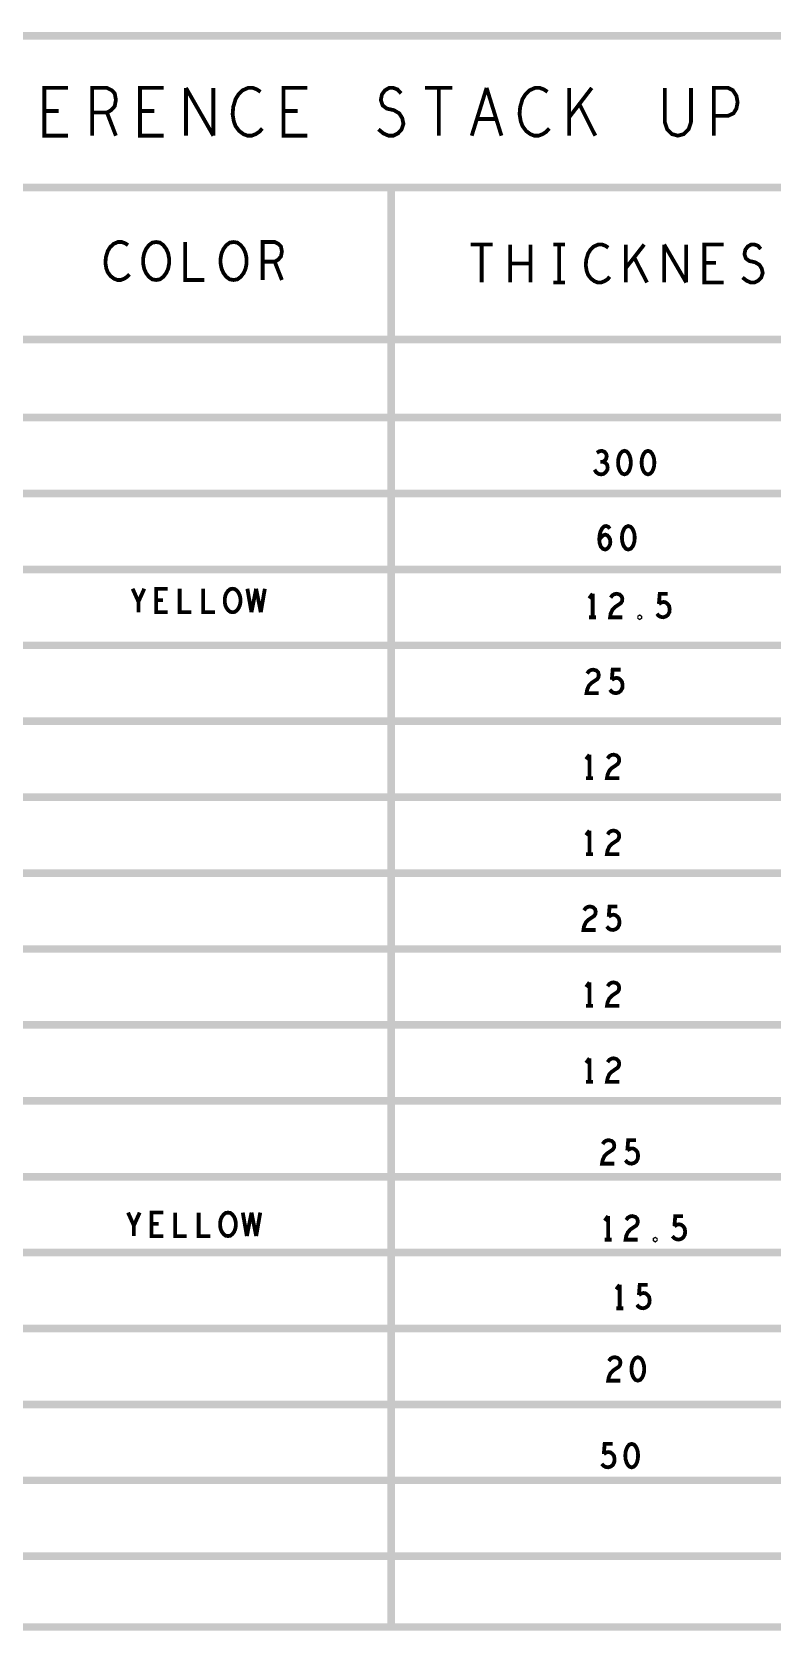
# Model space of a CAD drawing. Header units: millimetres. Extents: x 3885 to 4350, y -149 to 182.
# Drawn here: x 4255.4 to 4280.2, y 37.9 to 91.4 of the extents above; entities that cross this region are included whole.
import ezdxf

# ---------------------------------------------------------------- set-up
doc = ezdxf.new("R2010")
doc.units = ezdxf.units.MM
doc.header["$LTSCALE"] = 23.1
doc.layers.get('0').update_dxf_attribs({"linetype": 'CONTINUOUS'})

msp = doc.modelspace()

# ---------------------------------------------------------------- linework, layer by layer
for points, const_width in [([(4335.389, 91.248), (4211.543, 91.248)], 0.254), ([(4256.616, 87.905), (4255.82, 87.905), (4255.82, 89.505), (4256.616, 89.505)], 0.127), ([(4257.42, 87.905), (4257.42, 89.505), (4257.918, 89.505), (4258.077, 89.425), (4258.177, 89.319), (4258.216, 89.105), (4258.177, 88.892), (4258.057, 88.759), (4257.918, 88.679), (4257.42, 88.679)], 0.127), ([(4259.817, 87.905), (4259.021, 87.905), (4259.021, 89.505), (4259.817, 89.505)], 0.127), ([(4260.561, 87.905), (4260.561, 89.505)], 0.127), ([(4260.561, 89.505), (4261.477, 87.905)], 0.127), ([(4261.477, 87.905), (4261.477, 89.505)], 0.127), ([(4263.057, 89.372), (4262.937, 89.452), (4262.798, 89.505), (4262.639, 89.505), (4262.46, 89.425), (4262.321, 89.292), (4262.221, 89.132), (4262.142, 88.865), (4262.122, 88.625), (4262.161, 88.385), (4262.221, 88.225), (4262.34, 88.065), (4262.48, 87.959), (4262.619, 87.905), (4262.758, 87.905), (4262.898, 87.959), (4263.017, 88.039), (4263.116, 88.145)], 0.127), ([(4264.617, 87.905), (4263.821, 87.905), (4263.821, 89.505), (4264.617, 89.505)], 0.127), ([(4267.002, 88.119), (4267.161, 87.985), (4267.34, 87.905), (4267.499, 87.905), (4267.658, 87.985), (4267.778, 88.119), (4267.837, 88.305), (4267.798, 88.492), (4267.698, 88.652), (4267.519, 88.759), (4267.28, 88.812), (4267.141, 88.919), (4267.081, 89.105), (4267.121, 89.292), (4267.221, 89.425), (4267.36, 89.505), (4267.499, 89.505), (4267.639, 89.452), (4267.758, 89.319)], 0.127), ([(4268.562, 89.505), (4269.478, 89.505)], 0.127), ([(4269.02, 89.505), (4269.02, 87.905)], 0.127), ([(4270.123, 87.905), (4270.62, 89.505)], 0.127), ([(4270.62, 89.505), (4271.117, 87.905)], 0.127), ([(4272.658, 89.372), (4272.539, 89.452), (4272.399, 89.505), (4272.24, 89.505), (4272.061, 89.425), (4271.922, 89.292), (4271.822, 89.132), (4271.743, 88.865), (4271.723, 88.625), (4271.763, 88.385), (4271.822, 88.225), (4271.942, 88.065), (4272.081, 87.959), (4272.22, 87.905), (4272.359, 87.905), (4272.499, 87.959), (4272.618, 88.039), (4272.718, 88.145)], 0.127), ([(4273.383, 87.905), (4273.383, 89.505)], 0.127), ([(4274.139, 89.505), (4273.383, 88.519)], 0.127), ([(4276.583, 89.505), (4276.583, 88.359), (4276.663, 88.119), (4276.822, 87.959), (4277.021, 87.905), (4277.22, 87.959), (4277.379, 88.119), (4277.458, 88.359), (4277.458, 89.505)], 0.127), ([(4278.223, 87.905), (4278.223, 89.505), (4278.701, 89.505), (4278.86, 89.425), (4278.979, 89.239), (4279.019, 89.025), (4278.979, 88.812), (4278.88, 88.652), (4278.701, 88.572), (4278.223, 88.572)], 0.127), ([(4274.258, 87.905), (4273.721, 88.972)], 0.127), ([(4256.298, 88.732), (4255.82, 88.732)], 0.127), ([(4257.918, 88.679), (4258.216, 87.905)], 0.127), ([(4259.498, 88.732), (4259.021, 88.732)], 0.127), ([(4264.299, 88.732), (4263.821, 88.732)], 0.127), ([(4270.938, 88.465), (4270.302, 88.465)], 0.127), ([(4211.543, 86.168), (4267.423, 86.168)], 0.254), ([(4267.423, 86.168), (4267.423, 37.997)], 0.254), ([(4267.423, 86.168), (4284.009, 86.168), (4284.009, 38.118)], 0.254), ([(4258.621, 84.242), (4258.525, 84.305), (4258.412, 84.347), (4258.283, 84.347), (4258.138, 84.284), (4258.026, 84.178), (4257.945, 84.051), (4257.881, 83.839), (4257.865, 83.649), (4257.897, 83.458), (4257.945, 83.331), (4258.042, 83.204), (4258.155, 83.12), (4258.267, 83.077), (4258.38, 83.077), (4258.493, 83.12), (4258.589, 83.183), (4258.669, 83.268)], 0.127), ([(4260.536, 84.347), (4260.536, 83.077), (4261.18, 83.077)], 0.127), ([(4263.127, 83.077), (4263.127, 84.347), (4263.529, 84.347), (4263.658, 84.284), (4263.738, 84.199), (4263.771, 84.03), (4263.738, 83.861), (4263.642, 83.755), (4263.529, 83.691), (4263.127, 83.691)], 0.127), ([(4270.084, 84.263), (4270.824, 84.263)], 0.127), ([(4270.454, 84.263), (4270.454, 82.993)], 0.127), ([(4271.412, 82.993), (4271.412, 84.263)], 0.127), ([(4272.087, 84.263), (4272.087, 82.993)], 0.127), ([(4272.852, 84.263), (4273.238, 84.263)], 0.127), ([(4273.045, 84.263), (4273.045, 82.993)], 0.127), ([(4274.694, 84.158), (4274.597, 84.221), (4274.485, 84.263), (4274.356, 84.263), (4274.211, 84.2), (4274.099, 84.094), (4274.018, 83.967), (4273.954, 83.755), (4273.938, 83.565), (4273.97, 83.374), (4274.018, 83.247), (4274.115, 83.12), (4274.228, 83.036), (4274.34, 82.993), (4274.453, 82.993), (4274.565, 83.036), (4274.662, 83.099), (4274.742, 83.184)], 0.127), ([(4275.282, 82.993), (4275.282, 84.263)], 0.127), ([(4275.893, 84.263), (4275.282, 83.48)], 0.127), ([(4276.561, 82.993), (4276.561, 84.263)], 0.127), ([(4276.561, 84.263), (4277.301, 82.993)], 0.127), ([(4277.301, 82.993), (4277.301, 84.263)], 0.127), ([(4278.548, 82.993), (4277.905, 82.993), (4277.905, 84.263), (4278.548, 84.263)], 0.127), ([(4279.184, 83.163), (4279.313, 83.057), (4279.457, 82.993), (4279.586, 82.993), (4279.715, 83.057), (4279.811, 83.163), (4279.86, 83.311), (4279.827, 83.459), (4279.747, 83.586), (4279.602, 83.671), (4279.409, 83.713), (4279.296, 83.798), (4279.248, 83.946), (4279.28, 84.094), (4279.361, 84.2), (4279.473, 84.263), (4279.586, 84.263), (4279.699, 84.221), (4279.795, 84.115)], 0.127), ([(4263.529, 83.691), (4263.771, 83.077)], 0.127), ([(4272.087, 83.628), (4271.412, 83.628)], 0.127), ([(4275.989, 82.993), (4275.555, 83.84)], 0.127), ([(4278.291, 83.65), (4277.905, 83.65)], 0.127), ([(4272.852, 82.993), (4273.238, 82.993)], 0.127), ([(4211.543, 81.088), (4335.389, 81.088)], 0.254), ([(4211.543, 78.472), (4335.389, 78.472)], 0.254), ([(4274.231, 76.731), (4274.29, 76.639), (4274.368, 76.587), (4274.455, 76.573), (4274.533, 76.587), (4274.611, 76.652), (4274.66, 76.731), (4274.67, 76.81), (4274.65, 76.901), (4274.582, 76.967), (4274.514, 76.993), (4274.426, 76.993)], 0.127), ([(4274.514, 76.993), (4274.572, 77.033), (4274.621, 77.098), (4274.64, 77.177), (4274.621, 77.256), (4274.572, 77.321), (4274.484, 77.361), (4274.397, 77.348), (4274.309, 77.295)], 0.127), ([(4211.543, 75.932), (4335.389, 75.932)], 0.254), ([(4274.39, 74.385), (4274.458, 74.477), (4274.517, 74.53), (4274.595, 74.556), (4274.663, 74.53), (4274.711, 74.477), (4274.75, 74.398), (4274.76, 74.307), (4274.75, 74.228), (4274.711, 74.149), (4274.653, 74.083), (4274.585, 74.057), (4274.507, 74.083), (4274.439, 74.162), (4274.4, 74.28), (4274.39, 74.412), (4274.409, 74.582), (4274.439, 74.674), (4274.487, 74.766), (4274.556, 74.831), (4274.624, 74.845), (4274.692, 74.818), (4274.741, 74.753)], 0.127), ([(4211.543, 73.392), (4335.389, 73.392)], 0.254), ([(4226.783, 73.392), (4226.783, 70.852), (4335.389, 70.852)], 0.254), ([(4258.971, 71.959), (4258.971, 72.313), (4258.776, 72.746)], 0.127), ([(4259.166, 72.746), (4258.971, 72.313)], 0.127), ([(4259.953, 71.959), (4259.564, 71.959), (4259.564, 72.746), (4259.953, 72.746)], 0.127), ([(4260.351, 72.746), (4260.351, 71.959), (4260.741, 71.959)], 0.127), ([(4261.138, 72.746), (4261.138, 71.959), (4261.528, 71.959)], 0.127), ([(4262.616, 72.746), (4262.752, 71.959)], 0.127), ([(4262.752, 71.959), (4262.908, 72.746)], 0.127), ([(4262.908, 72.746), (4263.064, 71.959)], 0.127), ([(4263.064, 71.959), (4263.2, 72.746)], 0.127), ([(4259.797, 72.366), (4259.564, 72.366)], 0.127), ([(4274.169, 72.578), (4274.052, 72.421)], 0.127), ([(4274.169, 71.791), (4274.169, 72.578)], 0.127), ([(4274.771, 72.447), (4274.83, 72.526), (4274.898, 72.565), (4274.976, 72.578), (4275.073, 72.552), (4275.141, 72.486), (4275.161, 72.408), (4275.151, 72.329), (4275.112, 72.263), (4274.917, 72.132), (4274.83, 72.04), (4274.771, 71.909), (4274.752, 71.791), (4275.161, 71.791)], 0.127), ([(4276.317, 71.909), (4276.375, 71.844), (4276.444, 71.804), (4276.531, 71.791), (4276.619, 71.817), (4276.687, 71.87), (4276.736, 71.962), (4276.745, 72.067), (4276.726, 72.171), (4276.677, 72.237), (4276.609, 72.29), (4276.541, 72.303), (4276.473, 72.29), (4276.385, 72.237)], 0.127), ([(4276.385, 72.237), (4276.414, 72.578), (4276.677, 72.578)], 0.127), ([(4274.052, 71.791), (4274.286, 71.791)], 0.127), ([(4273.984, 69.907), (4274.042, 69.986), (4274.111, 70.025), (4274.188, 70.038), (4274.286, 70.012), (4274.354, 69.946), (4274.373, 69.868), (4274.364, 69.789), (4274.325, 69.723), (4274.13, 69.592), (4274.042, 69.5), (4273.984, 69.369), (4273.964, 69.251), (4274.373, 69.251)], 0.127), ([(4274.81, 69.697), (4274.839, 70.038), (4275.102, 70.038)], 0.127), ([(4274.742, 69.369), (4274.801, 69.304), (4274.869, 69.264), (4274.956, 69.251), (4275.044, 69.277), (4275.112, 69.33), (4275.161, 69.422), (4275.17, 69.527), (4275.151, 69.631), (4275.102, 69.697), (4275.034, 69.75), (4274.966, 69.763), (4274.898, 69.75), (4274.81, 69.697)], 0.127), ([(4211.543, 68.312), (4335.389, 68.312)], 0.254), ([(4211.543, 68.312), (4264.883, 68.312)], 0.254), ([(4264.883, 68.312), (4211.543, 68.312)], 0.254), ([(4274.065, 67.195), (4273.948, 67.037)], 0.127), ([(4274.065, 66.407), (4274.065, 67.195)], 0.127), ([(4274.668, 67.063), (4274.726, 67.142), (4274.794, 67.181), (4274.872, 67.195), (4274.969, 67.168), (4275.037, 67.103), (4275.057, 67.024), (4275.047, 66.945), (4275.008, 66.88), (4274.814, 66.748), (4274.726, 66.657), (4274.668, 66.525), (4274.648, 66.407), (4275.057, 66.407)], 0.127), ([(4273.948, 66.407), (4274.182, 66.407)], 0.127), ([(4211.543, 65.772), (4335.389, 65.772)], 0.254), ([(4211.543, 65.772), (4264.883, 65.772)], 0.254), ([(4264.883, 65.772), (4211.543, 65.772)], 0.254), ([(4274.065, 64.655), (4273.948, 64.497)], 0.127), ([(4274.065, 63.867), (4274.065, 64.655)], 0.127), ([(4274.668, 64.523), (4274.726, 64.602), (4274.794, 64.641), (4274.872, 64.655), (4274.969, 64.628), (4275.037, 64.563), (4275.057, 64.484), (4275.047, 64.405), (4275.008, 64.34), (4274.814, 64.208), (4274.726, 64.117), (4274.668, 63.985), (4274.648, 63.867), (4275.057, 63.867)], 0.127), ([(4273.948, 63.867), (4274.182, 63.867)], 0.127), ([(4211.543, 63.232), (4335.389, 63.232)], 0.254), ([(4211.543, 63.232), (4264.883, 63.232)], 0.254), ([(4264.883, 63.232), (4211.543, 63.232)], 0.254), ([(4273.88, 61.983), (4273.939, 62.062), (4274.007, 62.101), (4274.085, 62.115), (4274.182, 62.088), (4274.25, 62.023), (4274.27, 61.944), (4274.26, 61.865), (4274.221, 61.8), (4274.026, 61.668), (4273.939, 61.577), (4273.88, 61.445), (4273.861, 61.327), (4274.27, 61.327)], 0.127), ([(4274.706, 61.773), (4274.736, 62.115), (4274.998, 62.115)], 0.127), ([(4274.638, 61.445), (4274.697, 61.38), (4274.765, 61.34), (4274.852, 61.327), (4274.94, 61.353), (4275.008, 61.406), (4275.057, 61.498), (4275.067, 61.603), (4275.047, 61.708), (4274.998, 61.773), (4274.93, 61.826), (4274.862, 61.839), (4274.794, 61.826), (4274.706, 61.773)], 0.127), ([(4211.543, 60.692), (4335.389, 60.692)], 0.254), ([(4211.543, 60.692), (4264.883, 60.692)], 0.254), ([(4264.883, 60.692), (4211.543, 60.692)], 0.254), ([(4274.065, 59.575), (4273.948, 59.417)], 0.127), ([(4274.065, 58.787), (4274.065, 59.575)], 0.127), ([(4274.668, 59.443), (4274.726, 59.522), (4274.794, 59.561), (4274.872, 59.575), (4274.969, 59.548), (4275.037, 59.483), (4275.057, 59.404), (4275.047, 59.325), (4275.008, 59.26), (4274.814, 59.128), (4274.726, 59.037), (4274.668, 58.905), (4274.648, 58.787), (4275.057, 58.787)], 0.127), ([(4273.948, 58.787), (4274.182, 58.787)], 0.127), ([(4211.543, 58.152), (4335.389, 58.152)], 0.254), ([(4211.543, 58.152), (4264.883, 58.152)], 0.254), ([(4211.543, 58.152), (4264.883, 58.152)], 0.254), ([(4274.065, 57.035), (4273.948, 56.877)], 0.127), ([(4274.065, 56.247), (4274.065, 57.035)], 0.127), ([(4274.668, 56.903), (4274.726, 56.982), (4274.794, 57.021), (4274.872, 57.035), (4274.969, 57.008), (4275.037, 56.943), (4275.057, 56.864), (4275.047, 56.785), (4275.008, 56.72), (4274.814, 56.588), (4274.726, 56.497), (4274.668, 56.365), (4274.648, 56.247), (4275.057, 56.247)], 0.127), ([(4273.948, 56.247), (4274.182, 56.247)], 0.127), ([(4211.543, 55.612), (4335.389, 55.612)], 0.254), ([(4211.543, 55.612), (4264.883, 55.612)], 0.254), ([(4211.543, 55.612), (4264.883, 55.612)], 0.254), ([(4226.783, 55.612), (4226.783, 53.072), (4335.389, 53.072)], 0.254), ([(4274.503, 54.163), (4274.561, 54.242), (4274.629, 54.282), (4274.707, 54.295), (4274.805, 54.269), (4274.873, 54.203), (4274.892, 54.124), (4274.883, 54.045), (4274.844, 53.98), (4274.649, 53.848), (4274.561, 53.757), (4274.503, 53.625), (4274.483, 53.507), (4274.892, 53.507)], 0.127), ([(4275.261, 53.625), (4275.32, 53.56), (4275.388, 53.521), (4275.475, 53.507), (4275.563, 53.533), (4275.631, 53.586), (4275.68, 53.678), (4275.689, 53.783), (4275.67, 53.888), (4275.621, 53.954), (4275.553, 54.006), (4275.485, 54.019), (4275.417, 54.006), (4275.329, 53.954)], 0.127), ([(4275.329, 53.954), (4275.358, 54.295), (4275.621, 54.295)], 0.127), ([(4258.817, 51.085), (4258.817, 51.439), (4258.622, 51.872)], 0.127), ([(4259.012, 51.872), (4258.817, 51.439)], 0.127), ([(4259.799, 51.085), (4259.409, 51.085), (4259.409, 51.872), (4259.799, 51.872)], 0.127), ([(4260.197, 51.872), (4260.197, 51.085), (4260.587, 51.085)], 0.127), ([(4260.984, 51.872), (4260.984, 51.085), (4261.374, 51.085)], 0.127), ([(4262.462, 51.872), (4262.598, 51.085)], 0.127), ([(4262.598, 51.085), (4262.754, 51.872)], 0.127), ([(4262.754, 51.872), (4262.91, 51.085)], 0.127), ([(4262.91, 51.085), (4263.046, 51.872)], 0.127), ([(4259.643, 51.492), (4259.409, 51.492)], 0.127), ([(4274.688, 51.755), (4274.571, 51.597)], 0.127), ([(4274.688, 50.967), (4274.688, 51.755)], 0.127), ([(4275.29, 51.623), (4275.349, 51.702), (4275.417, 51.742), (4275.495, 51.755), (4275.592, 51.729), (4275.66, 51.663), (4275.68, 51.584), (4275.67, 51.505), (4275.631, 51.44), (4275.436, 51.308), (4275.349, 51.217), (4275.29, 51.085), (4275.271, 50.967), (4275.68, 50.967)], 0.127), ([(4276.836, 51.085), (4276.894, 51.02), (4276.962, 50.981), (4277.05, 50.967), (4277.138, 50.993), (4277.206, 51.046), (4277.255, 51.138), (4277.264, 51.243), (4277.245, 51.348), (4277.196, 51.414), (4277.128, 51.466), (4277.06, 51.479), (4276.992, 51.466), (4276.904, 51.414)], 0.127), ([(4276.904, 51.414), (4276.933, 51.755), (4277.196, 51.755)], 0.127), ([(4274.571, 50.967), (4274.805, 50.967)], 0.127), ([(4211.543, 50.532), (4335.389, 50.532)], 0.254), ([(4211.543, 50.532), (4264.883, 50.532)], 0.254), ([(4211.543, 50.532), (4264.883, 50.532)], 0.254), ([(4275.074, 49.457), (4274.958, 49.299)], 0.127), ([(4275.074, 48.669), (4275.074, 49.457)], 0.127), ([(4275.648, 48.787), (4275.706, 48.722), (4275.774, 48.682), (4275.862, 48.669), (4275.949, 48.695), (4276.018, 48.748), (4276.066, 48.84), (4276.076, 48.945), (4276.057, 49.05), (4276.008, 49.115), (4275.94, 49.168), (4275.871, 49.181), (4275.803, 49.168), (4275.716, 49.115)], 0.127), ([(4275.716, 49.115), (4275.745, 49.457), (4276.008, 49.457)], 0.127), ([(4274.958, 48.669), (4275.191, 48.669)], 0.127), ([(4211.543, 47.992), (4335.389, 47.992)], 0.254), ([(4211.543, 47.992), (4264.883, 47.992)], 0.254), ([(4211.543, 47.992), (4264.883, 47.992)], 0.254), ([(4274.709, 46.902), (4274.767, 46.981), (4274.835, 47.02), (4274.913, 47.033), (4275.01, 47.007), (4275.079, 46.941), (4275.098, 46.862), (4275.088, 46.784), (4275.049, 46.718), (4274.855, 46.587), (4274.767, 46.495), (4274.709, 46.364), (4274.689, 46.246), (4275.098, 46.246)], 0.127), ([(4211.543, 45.452), (4335.389, 45.452)], 0.254), ([(4211.543, 45.452), (4335.389, 45.452)], 0.254), ([(4211.543, 45.452), (4264.883, 45.452)], 0.254), ([(4211.543, 45.452), (4264.883, 45.452)], 0.254), ([(4211.543, 45.452), (4264.883, 45.452)], 0.254), ([(4264.883, 45.452), (4211.543, 45.452)], 0.254), ([(4274.474, 43.465), (4274.532, 43.4), (4274.6, 43.361), (4274.688, 43.347), (4274.775, 43.373), (4274.844, 43.426), (4274.892, 43.518), (4274.902, 43.623), (4274.883, 43.728), (4274.834, 43.794), (4274.766, 43.846), (4274.698, 43.859), (4274.629, 43.846), (4274.542, 43.794)], 0.127), ([(4274.542, 43.794), (4274.571, 44.135), (4274.834, 44.135)], 0.127), ([(4211.543, 42.912), (4335.389, 42.912)], 0.254), ([(4211.543, 42.912), (4264.883, 42.912)], 0.254), ([(4264.883, 42.912), (4211.543, 42.912)], 0.254), ([(4335.389, 40.372), (4211.543, 40.372)], 0.254), ([(4211.543, 40.372), (4264.883, 40.372)], 0.254), ([(4264.883, 40.372), (4211.543, 40.372)], 0.254), ([(4335.329, 38.005), (4211.483, 38.005)], 0.254), ([(4264.823, 38.005), (4211.483, 38.005)], 0.254)]:
    msp.add_lwpolyline(points, dxfattribs=dict(const_width=const_width))
at = {"const_width": 0.127}
for points in [[(4259.563, 83.077), (4259.434, 83.099), (4259.321, 83.183), (4259.225, 83.31), (4259.161, 83.458), (4259.128, 83.628), (4259.128, 83.797), (4259.161, 83.966), (4259.225, 84.115), (4259.321, 84.242), (4259.434, 84.326), (4259.563, 84.347), (4259.691, 84.326), (4259.804, 84.242), (4259.9, 84.115), (4259.965, 83.966), (4259.997, 83.797), (4259.997, 83.628), (4259.965, 83.458), (4259.9, 83.31), (4259.804, 83.183), (4259.691, 83.099)], [(4262.153, 83.077), (4262.025, 83.099), (4261.912, 83.183), (4261.816, 83.31), (4261.751, 83.458), (4261.719, 83.628), (4261.719, 83.797), (4261.751, 83.966), (4261.816, 84.115), (4261.912, 84.242), (4262.025, 84.326), (4262.153, 84.347), (4262.282, 84.326), (4262.395, 84.242), (4262.491, 84.115), (4262.556, 83.966), (4262.588, 83.797), (4262.588, 83.628), (4262.556, 83.458), (4262.491, 83.31), (4262.395, 83.183), (4262.282, 83.099)], [(4275.233, 77.361), (4275.155, 77.335), (4275.097, 77.269), (4275.058, 77.19), (4275.028, 77.085), (4275.019, 76.967), (4275.028, 76.849), (4275.058, 76.744), (4275.097, 76.665), (4275.155, 76.599), (4275.233, 76.573), (4275.311, 76.599), (4275.369, 76.665), (4275.408, 76.744), (4275.437, 76.849), (4275.447, 76.967), (4275.437, 77.085), (4275.408, 77.19), (4275.369, 77.269), (4275.311, 77.335)], [(4276.02, 77.361), (4275.942, 77.335), (4275.884, 77.269), (4275.845, 77.19), (4275.816, 77.085), (4275.806, 76.967), (4275.816, 76.849), (4275.845, 76.744), (4275.884, 76.665), (4275.942, 76.599), (4276.02, 76.573), (4276.098, 76.599), (4276.157, 76.665), (4276.196, 76.744), (4276.225, 76.849), (4276.234, 76.967), (4276.225, 77.085), (4276.196, 77.19), (4276.157, 77.269), (4276.098, 77.335)], [(4275.362, 74.845), (4275.284, 74.818), (4275.226, 74.753), (4275.187, 74.674), (4275.158, 74.569), (4275.148, 74.451), (4275.158, 74.333), (4275.187, 74.228), (4275.226, 74.149), (4275.284, 74.083), (4275.362, 74.057), (4275.44, 74.083), (4275.499, 74.149), (4275.538, 74.228), (4275.567, 74.333), (4275.577, 74.451), (4275.567, 74.569), (4275.538, 74.674), (4275.499, 74.753), (4275.44, 74.818)], [(4262.121, 71.959), (4262.043, 71.972), (4261.975, 72.024), (4261.916, 72.103), (4261.877, 72.195), (4261.858, 72.3), (4261.858, 72.405), (4261.877, 72.51), (4261.916, 72.602), (4261.975, 72.681), (4262.043, 72.733), (4262.121, 72.746), (4262.199, 72.733), (4262.267, 72.681), (4262.325, 72.602), (4262.364, 72.51), (4262.384, 72.405), (4262.384, 72.3), (4262.364, 72.195), (4262.325, 72.103), (4262.267, 72.024), (4262.199, 71.972)], [(4275.744, 71.765), (4275.724, 71.778), (4275.724, 71.804), (4275.744, 71.817), (4275.763, 71.804), (4275.763, 71.778)], [(4261.967, 51.085), (4261.889, 51.098), (4261.82, 51.15), (4261.762, 51.229), (4261.723, 51.321), (4261.704, 51.426), (4261.704, 51.531), (4261.723, 51.636), (4261.762, 51.728), (4261.82, 51.807), (4261.889, 51.859), (4261.967, 51.872), (4262.044, 51.859), (4262.113, 51.807), (4262.171, 51.728), (4262.21, 51.636), (4262.229, 51.531), (4262.229, 51.426), (4262.21, 51.321), (4262.171, 51.229), (4262.113, 51.15), (4262.044, 51.098)], [(4276.263, 50.941), (4276.243, 50.954), (4276.243, 50.981), (4276.263, 50.993), (4276.282, 50.981), (4276.282, 50.954)], [(4275.681, 47.033), (4275.603, 47.007), (4275.545, 46.941), (4275.506, 46.862), (4275.477, 46.758), (4275.467, 46.639), (4275.477, 46.521), (4275.506, 46.416), (4275.545, 46.338), (4275.603, 46.272), (4275.681, 46.246), (4275.759, 46.272), (4275.817, 46.338), (4275.856, 46.416), (4275.885, 46.521), (4275.895, 46.639), (4275.885, 46.758), (4275.856, 46.862), (4275.817, 46.941), (4275.759, 47.007)], [(4275.475, 44.135), (4275.397, 44.109), (4275.339, 44.043), (4275.3, 43.964), (4275.271, 43.859), (4275.261, 43.741), (4275.271, 43.623), (4275.3, 43.518), (4275.339, 43.439), (4275.397, 43.373), (4275.475, 43.347), (4275.553, 43.373), (4275.612, 43.439), (4275.651, 43.518), (4275.68, 43.623), (4275.689, 43.741), (4275.68, 43.859), (4275.651, 43.964), (4275.612, 44.043), (4275.553, 44.109)]]:
    msp.add_lwpolyline(points, close=True, dxfattribs=at)

doc.saveas('drawing.dxf')
